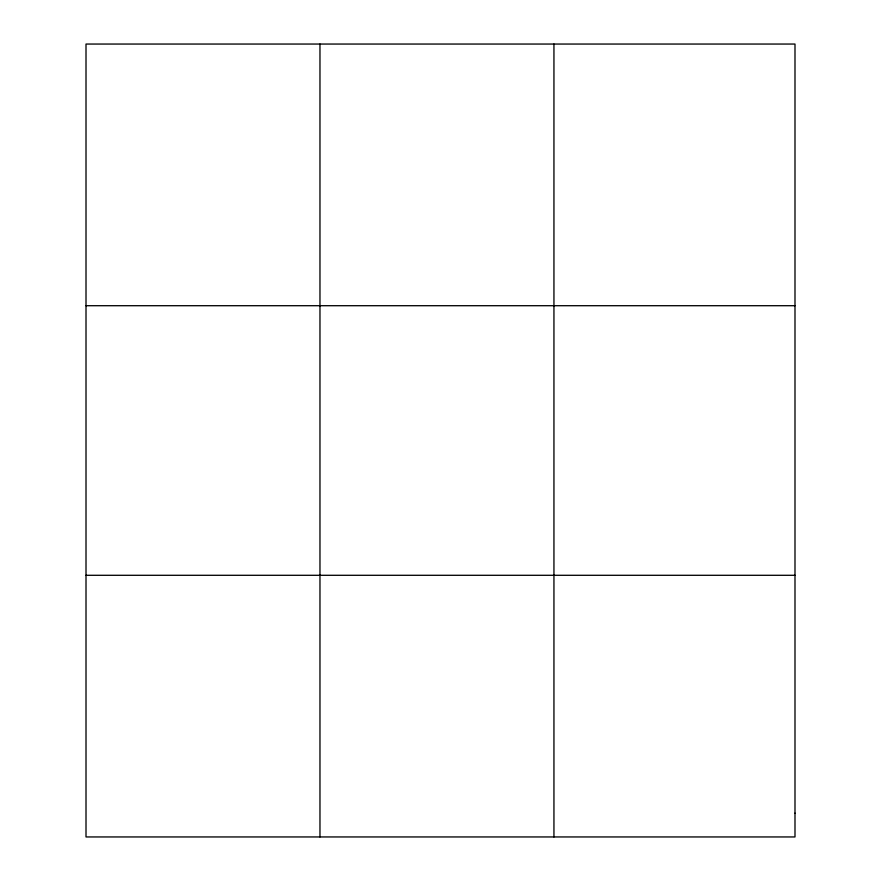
<?xml version="1.0" encoding="UTF-8"?>
<svg xmlns="http://www.w3.org/2000/svg" width="881" height="881" viewBox="0 0 881 881"><rect width="100%" height="100%" fill="white"/><g stroke="black" fill="none" stroke-linecap="round" stroke-linejoin="round"><path stroke-width="1.32" d="M319.968 836.95L319.968 44.05M553.94 836.95L553.94 44.05M86.008 305.707L794.992 305.707M86.008 575.293L794.992 575.293M794.992 813.163L794.992 836.95L86.008 836.95L86.008 44.05L794.992 44.05L794.992 813.163"/></g></svg>
